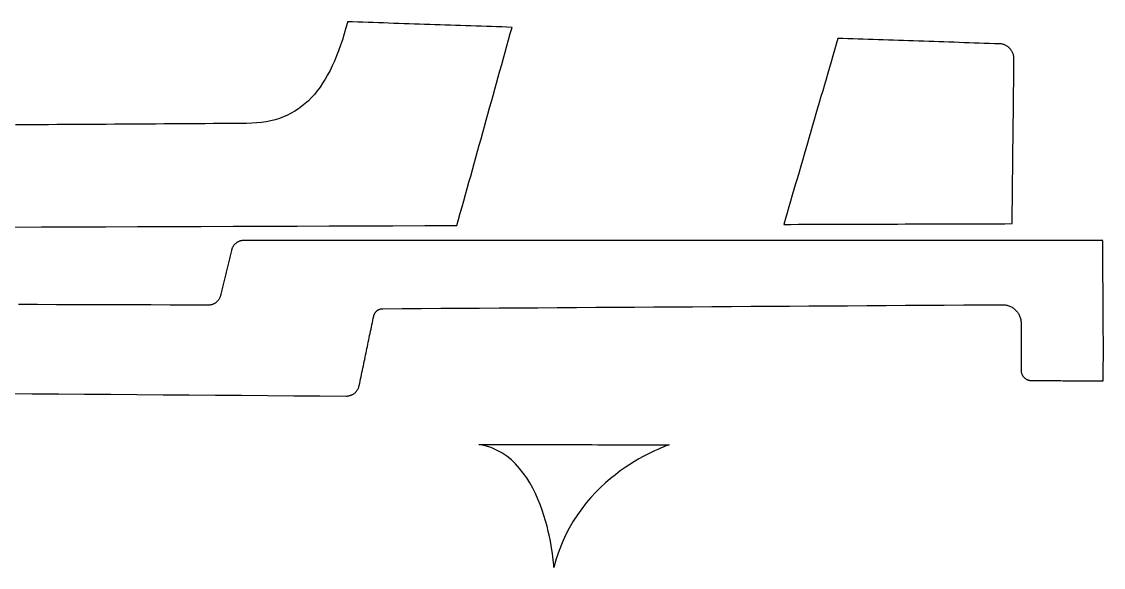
# Model space of a CAD drawing. Header units: metres. Extents: x 169 to 292, y -150 to -59.
# Drawn here: x 230.6 to 292.3, y -92.3 to -61.2 of the extents above; entities that cross this region are included whole.
import ezdxf

# ---------------------------------------------------------------- set-up
doc = ezdxf.new("R2010")
doc.units = ezdxf.units.M

msp = doc.modelspace()

# ---------------------------------------------------------------- linework, layer by layer
for points in [[(229.921562, -72.94499), (231.742742, -72.938894), (233.563922, -72.932798), (235.385102, -72.926702), (237.206282, -72.920606), (239.027462, -72.91451), (240.848642, -72.908414), (242.669822, -72.902318), (244.491002, -72.896222), (246.312182, -72.890126), (248.133362, -72.88403), (249.954542, -72.877934), (251.775722, -72.871838), (253.596902, -72.865742), (255.418082, -72.859646), (255.51638, -72.506586), (255.614678, -72.153272), (255.712976, -71.800212), (255.811274, -71.447152), (255.909572, -71.094092), (256.00787, -70.740778), (256.106168, -70.387718), (256.204466, -70.034658), (256.302764, -69.681598), (256.401062, -69.328284), (256.49936, -68.975224), (256.597658, -68.622164), (256.695956, -68.269104), (256.794254, -67.91579), (256.892552, -67.56273), (256.99085, -67.20967), (257.089148, -66.85661), (257.187446, -66.503296), (257.285744, -66.150236), (257.384042, -65.797176), (257.48234, -65.444116), (257.580638, -65.090802), (257.678936, -64.737742), (257.777234, -64.384682), (257.875532, -64.031622), (257.97383, -63.678562), (258.072128, -63.325502), (258.170426, -62.972442), (258.268724, -62.619382), (258.367022, -62.266322), (258.46532, -61.913262), (258.563618, -61.560202), (258.270502, -61.550296), (257.977386, -61.54039), (257.68427, -61.530484), (257.391154, -61.520578), (257.098038, -61.510672), (256.804922, -61.500766), (256.511806, -61.49086), (256.21869, -61.480954), (255.925574, -61.471048), (255.632458, -61.461142), (255.339342, -61.451236), (255.046226, -61.44133), (254.75311, -61.431424), (254.459994, -61.421518), (254.166878, -61.411612), (253.873762, -61.401706), (253.580646, -61.3918), (253.28753, -61.381894), (252.994414, -61.371988), (252.701298, -61.362082), (252.408182, -61.352176), (252.115066, -61.34227), (251.82195, -61.332364), (251.528834, -61.322458), (251.235718, -61.312552), (250.942602, -61.302646), (250.649486, -61.29274), (250.35637, -61.282834), (250.063254, -61.272928), (249.770138, -61.263022), (249.477022, -61.253116), (249.183906, -61.24321)], [(249.194066, -61.234828), (249.0978, -61.588904), (248.997978, -61.932058), (248.8946, -62.264036), (248.787412, -62.584838), (248.67616, -62.894464), (248.56059, -63.193168), (248.440702, -63.480696), (248.315988, -63.757048), (248.186448, -64.022224), (248.052082, -64.276478), (247.912382, -64.519556), (247.767348, -64.751458), (247.616726, -64.972184), (247.460262, -65.181734), (247.297702, -65.380108), (247.129046, -65.567306), (246.95404, -65.743328), (246.77243, -65.908174), (246.583962, -66.061844), (246.388636, -66.204338), (246.185944, -66.335656), (245.975886, -66.455798), (245.758462, -66.56451), (245.533164, -66.662046), (245.299992, -66.748406), (245.058692, -66.82359), (244.80901, -66.887344), (244.550692, -66.939922), (244.283738, -66.981324), (244.007894, -67.011296), (243.722906, -67.030092), (243.42852, -67.037712), (242.958366, -67.04076), (242.488212, -67.043808), (242.018058, -67.046856), (241.547904, -67.049904), (241.07775, -67.052952), (240.607596, -67.056), (240.137442, -67.059048), (239.667288, -67.062096), (239.197134, -67.065144), (238.72698, -67.068192), (238.256826, -67.07124), (237.786672, -67.074288), (237.316518, -67.077336), (236.846364, -67.080384), (236.37621, -67.083432), (235.906056, -67.08648), (235.435902, -67.089528), (234.965748, -67.092576), (234.495594, -67.095624), (234.02544, -67.098672), (233.555286, -67.10172), (233.085132, -67.104768), (232.614978, -67.107816), (232.144824, -67.110864), (231.67467, -67.113912), (231.204516, -67.11696), (230.734362, -67.120008), (230.264208, -67.123056)], [(286.34563, -62.501526), (286.057848, -62.491874), (285.770066, -62.482222), (285.482284, -62.47257), (285.194502, -62.462918), (284.90672, -62.453266), (284.618938, -62.443614), (284.331156, -62.433962), (284.043374, -62.42431), (283.755592, -62.414658), (283.46781, -62.405006), (283.180028, -62.395354), (282.892246, -62.385702), (282.604464, -62.37605), (282.316682, -62.366398), (282.0289, -62.356746), (281.741118, -62.347094), (281.453336, -62.337442), (281.165554, -62.32779), (280.877772, -62.318138), (280.58999, -62.308486), (280.302208, -62.298834), (280.014426, -62.289182), (279.726644, -62.27953), (279.438862, -62.269878), (279.15108, -62.260226), (278.863298, -62.250574), (278.575516, -62.240922), (278.287734, -62.23127), (277.999952, -62.221618), (277.71217, -62.211966), (277.424388, -62.202314), (277.136606, -62.192662), (277.04034, -62.523878), (276.944074, -62.855094), (276.847808, -63.18631), (276.751542, -63.517526), (276.655276, -63.848742), (276.55901, -64.179958), (276.462744, -64.511174), (276.366478, -64.84239), (276.270212, -65.173606), (276.173946, -65.504822), (276.07768, -65.836038), (275.981414, -66.167254), (275.885148, -66.49847), (275.788882, -66.829686), (275.692616, -67.160902), (275.59635, -67.492118), (275.500084, -67.823334), (275.403818, -68.15455), (275.307552, -68.485766), (275.211286, -68.816982), (275.11502, -69.148198), (275.018754, -69.479414), (274.922488, -69.81063), (274.826222, -70.141846), (274.729956, -70.473062), (274.63369, -70.804278), (274.537424, -71.135494), (274.441158, -71.46671), (274.344892, -71.797926), (274.248626, -72.129142), (274.15236, -72.460358), (274.056094, -72.791574), (274.462748, -72.790304), (274.869402, -72.789034), (275.276056, -72.787764), (275.68271, -72.786494), (276.089364, -72.785224), (276.496018, -72.783954), (276.902672, -72.782684), (277.309326, -72.781414), (277.71598, -72.780144), (278.122634, -72.778874), (278.529288, -72.777604), (278.935942, -72.776334), (279.342596, -72.775064), (279.74925, -72.773794), (280.155904, -72.772524), (280.562558, -72.771254), (280.969212, -72.769984), (281.375866, -72.768714), (281.78252, -72.767444), (282.189174, -72.766174), (282.595828, -72.764904), (283.002482, -72.763634), (283.409136, -72.762364), (283.81579, -72.761094), (284.222444, -72.759824), (284.629098, -72.758554), (285.035752, -72.757284), (285.442406, -72.756014), (285.84906, -72.754744), (286.255714, -72.753474), (286.662368, -72.752204), (287.069022, -72.750934), (287.072324, -72.457818), (287.075626, -72.164702), (287.078928, -71.871586), (287.08223, -71.57847), (287.085532, -71.285354), (287.088834, -70.992238), (287.092136, -70.699122), (287.095438, -70.406006), (287.09874, -70.11289), (287.102042, -69.819774), (287.105344, -69.526658), (287.108646, -69.233542), (287.111948, -68.940426), (287.11525, -68.64731), (287.118552, -68.354194), (287.121854, -68.061078), (287.125156, -67.767962), (287.128458, -67.474846), (287.13176, -67.18173), (287.135062, -66.888614), (287.138364, -66.595498), (287.141666, -66.302382), (287.144968, -66.009266), (287.14827, -65.71615), (287.151572, -65.423034), (287.154874, -65.129918), (287.158176, -64.836802), (287.161478, -64.543686), (287.16478, -64.25057), (287.168082, -63.957454), (287.171384, -63.664338), (287.174686, -63.371222), (287.174432, -63.32728), (287.171892, -63.2841), (287.16732, -63.241428), (287.160716, -63.199264), (287.15208, -63.157862), (287.141412, -63.117222), (287.128712, -63.077344), (287.114234, -63.038228), (287.097978, -63.000128), (287.079944, -62.963044), (287.060132, -62.926976), (287.038796, -62.891924), (287.015936, -62.857888), (286.991298, -62.825122), (286.96539, -62.793626), (286.937958, -62.7634), (286.909002, -62.734444), (286.878776, -62.706758), (286.84728, -62.680596), (286.814514, -62.655958), (286.780478, -62.632844), (286.745426, -62.611254), (286.709358, -62.591442), (286.67202, -62.573154), (286.633666, -62.556644), (286.59455, -62.542166), (286.554418, -62.529466), (286.513524, -62.518544), (286.471868, -62.509654), (286.42945, -62.502796), (286.38627, -62.49797), (286.342582, -62.49543)], [(229.726744, -82.43697), (231.217216, -82.447892), (232.707688, -82.458814), (234.19816, -82.469736), (235.688632, -82.480658), (237.179104, -82.49158), (238.669576, -82.502502), (240.160048, -82.513424), (241.65052, -82.524346), (243.140992, -82.535268), (244.631464, -82.54619), (246.121936, -82.557112), (247.612408, -82.568034), (249.10288, -82.578956), (249.136662, -82.578448), (249.17019, -82.576416), (249.203464, -82.573114), (249.23623, -82.568288), (249.268742, -82.561938), (249.300746, -82.554318), (249.332242, -82.545428), (249.36323, -82.535268), (249.39371, -82.523838), (249.423428, -82.511138), (249.452638, -82.497168), (249.481086, -82.481928), (249.508772, -82.465672), (249.535696, -82.448146), (249.561858, -82.429604), (249.587258, -82.410046), (249.611896, -82.389472), (249.635518, -82.367882), (249.658378, -82.345276), (249.680222, -82.321654), (249.70105, -82.297016), (249.720862, -82.271616), (249.739658, -82.2452), (249.757438, -82.218022), (249.773948, -82.190082), (249.789188, -82.161126), (249.803412, -82.131408), (249.816366, -82.100928), (249.82805, -82.06994), (249.838464, -82.03819), (249.847608, -82.005678), (249.855228, -81.972658), (249.880882, -81.849214), (249.906536, -81.72577), (249.93219, -81.602326), (249.958098, -81.478882), (249.983752, -81.355438), (250.009406, -81.231994), (250.03506, -81.10855), (250.060714, -80.985106), (250.086622, -80.861662), (250.112276, -80.738218), (250.13793, -80.614774), (250.163584, -80.49133), (250.189238, -80.367886), (250.215146, -80.244442), (250.2408, -80.120998), (250.266454, -79.997554), (250.292108, -79.87411), (250.317762, -79.750666), (250.343416, -79.627222), (250.369324, -79.503778), (250.394978, -79.380334), (250.420632, -79.25689), (250.446286, -79.133446), (250.47194, -79.010002), (250.497848, -78.886558), (250.523502, -78.763114), (250.549156, -78.63967), (250.57481, -78.516226), (250.600464, -78.392782), (250.626372, -78.269338), (250.652026, -78.145894), (250.67768, -78.02245), (250.683014, -77.99959), (250.689364, -77.976984), (250.696476, -77.954886), (250.704604, -77.933296), (250.713494, -77.912214), (250.7234, -77.89164), (250.734068, -77.871574), (250.745498, -77.852016), (250.75769, -77.832966), (250.770644, -77.814678), (250.78436, -77.796898), (250.798838, -77.77988), (250.813824, -77.76337), (250.829572, -77.747622), (250.846082, -77.732382), (250.8631, -77.717904), (250.880626, -77.704188), (250.89866, -77.691234), (250.917456, -77.679042), (250.93676, -77.667612), (250.956572, -77.656944), (250.976638, -77.647038), (250.997212, -77.638148), (251.018294, -77.63002), (251.03963, -77.622654), (251.061474, -77.616304), (251.083572, -77.61097), (251.105924, -77.606398), (251.128784, -77.602842), (251.151898, -77.600302), (251.175266, -77.598778), (251.198888, -77.59827), (252.302518, -77.591158), (253.406148, -77.584046), (254.509778, -77.576934), (255.613408, -77.569822), (256.717038, -77.56271), (257.820668, -77.555598), (258.924298, -77.548486), (260.027928, -77.541374), (261.131558, -77.534262), (262.235188, -77.52715), (263.338818, -77.520038), (264.442448, -77.512926), (265.546078, -77.505814), (266.649708, -77.498702), (267.753338, -77.49159), (268.856968, -77.484478), (269.960598, -77.477366), (271.064228, -77.470254), (272.167858, -77.463142), (273.271488, -77.45603), (274.375118, -77.448918), (275.478748, -77.441806), (276.582378, -77.434694), (277.686008, -77.427582), (278.789638, -77.42047), (279.893268, -77.413358), (280.996898, -77.406246), (282.100528, -77.399134), (283.204158, -77.392022), (284.307788, -77.38491), (285.411418, -77.377798), (286.515048, -77.370686), (286.569404, -77.371702), (286.623252, -77.375258), (286.676338, -77.381608), (286.728408, -77.390498), (286.779716, -77.401928), (286.830008, -77.415898), (286.879284, -77.432154), (286.927544, -77.450696), (286.974534, -77.471524), (287.020254, -77.494638), (287.064704, -77.519784), (287.107884, -77.546962), (287.14954, -77.576172), (287.189672, -77.60716), (287.22828, -77.64018), (287.265364, -77.674978), (287.30067, -77.711554), (287.334198, -77.749654), (287.365948, -77.789278), (287.395666, -77.83068), (287.423352, -77.873352), (287.44926, -77.917548), (287.472882, -77.963014), (287.494472, -78.00975), (287.513776, -78.057756), (287.530794, -78.106778), (287.545272, -78.156816), (287.557464, -78.20787), (287.567116, -78.25994), (287.574228, -78.312772), (287.578546, -78.366366), (287.580324, -78.420722), (287.580324, -78.504542), (287.580324, -78.588362), (287.580324, -78.672182), (287.580324, -78.756002), (287.580324, -78.839822), (287.580324, -78.923642), (287.580324, -79.007462), (287.580324, -79.091282), (287.580324, -79.175102), (287.580324, -79.258922), (287.580324, -79.342742), (287.580324, -79.426562), (287.580324, -79.510382), (287.580324, -79.594202), (287.580324, -79.678022), (287.580324, -79.761842), (287.580324, -79.845662), (287.580324, -79.929482), (287.580324, -80.013302), (287.580324, -80.097122), (287.580324, -80.180942), (287.580324, -80.264762), (287.580324, -80.348582), (287.580324, -80.432402), (287.580324, -80.516222), (287.580324, -80.600042), (287.580324, -80.683862), (287.580324, -80.767682), (287.580324, -80.851502), (287.580324, -80.935322), (287.580324, -81.019142), (287.580324, -81.102962), (287.58134, -81.133696), (287.58388, -81.164176), (287.587944, -81.194148), (287.593532, -81.223612), (287.60039, -81.252568), (287.608518, -81.281016), (287.61817, -81.308702), (287.629092, -81.33588), (287.641284, -81.362296), (287.654746, -81.38795), (287.669224, -81.412842), (287.684972, -81.436972), (287.701736, -81.46034), (287.71977, -81.482946), (287.73882, -81.504536), (287.758632, -81.52511), (287.77946, -81.544922), (287.801304, -81.563718), (287.82391, -81.581244), (287.847532, -81.597754), (287.871916, -81.613248), (287.897062, -81.627472), (287.92297, -81.640426), (287.94964, -81.652364), (287.976818, -81.663032), (288.004758, -81.672176), (288.033206, -81.68005), (288.062162, -81.686654), (288.091626, -81.691734), (288.121598, -81.69529), (288.152078, -81.697576), (288.182812, -81.698338), (288.310066, -81.698592), (288.43732, -81.698846), (288.564574, -81.6991), (288.691828, -81.699354), (288.819082, -81.699608), (288.946336, -81.699862), (289.07359, -81.700116), (289.200844, -81.70037), (289.328098, -81.700624), (289.455352, -81.700878), (289.582606, -81.701132), (289.70986, -81.701386), (289.837114, -81.70164), (289.964368, -81.701894), (290.091622, -81.702148), (290.218876, -81.702402), (290.34613, -81.702656), (290.473384, -81.70291), (290.600638, -81.703164), (290.727892, -81.703418), (290.855146, -81.703672), (290.9824, -81.703926), (291.109654, -81.70418), (291.236908, -81.704434), (291.364162, -81.704688), (291.491416, -81.704942), (291.61867, -81.705196), (291.745924, -81.70545), (291.873178, -81.705704), (292.000432, -81.705958), (292.127686, -81.706212), (292.25494, -81.706466), (292.258496, -81.533492), (292.261544, -81.348834), (292.264084, -81.153), (292.266116, -80.946498), (292.26764, -80.730344), (292.268656, -80.505046), (292.269418, -80.271366), (292.269672, -80.030066), (292.269672, -79.781908), (292.269164, -79.5274), (292.268402, -79.267304), (292.267386, -79.002128), (292.266116, -78.732888), (292.264592, -78.460092), (292.263068, -78.184502), (292.26129, -77.906626), (292.259512, -77.627226), (292.25748, -77.347064), (292.255448, -77.066902), (292.253416, -76.787502), (292.251384, -76.509372), (292.249352, -76.233274), (292.24732, -75.959716), (292.245288, -75.68946), (292.24351, -75.423268), (292.241986, -75.161902), (292.240462, -74.906124), (292.239192, -74.656442), (292.238176, -74.413618), (292.237414, -74.178414), (292.236906, -73.951338), (292.236652, -73.733152)], [(292.234874, -73.714102), (290.70427, -73.714102), (289.173666, -73.714102), (287.643062, -73.714102), (286.112458, -73.714102), (284.581854, -73.714102), (283.05125, -73.714102), (281.520646, -73.714102), (279.990042, -73.714102), (278.459438, -73.714102), (276.928834, -73.714102), (275.39823, -73.714102), (273.867626, -73.714102), (272.337022, -73.714102), (270.806418, -73.714102), (269.275814, -73.714102), (267.74521, -73.714102), (266.214606, -73.714102), (264.684002, -73.714102), (263.153398, -73.714102), (261.622794, -73.714102), (260.09219, -73.714102), (258.561586, -73.714102), (257.030982, -73.714102), (255.500378, -73.714102), (253.969774, -73.714102), (252.43917, -73.714102), (250.908566, -73.714102), (249.377962, -73.714102), (247.847358, -73.714102), (246.316754, -73.714102), (244.78615, -73.714102), (243.255546, -73.714102), (243.224304, -73.714864), (243.193316, -73.716896), (243.162836, -73.720198), (243.13261, -73.725024), (243.102892, -73.73112), (243.073428, -73.738486), (243.044472, -73.746868), (243.016024, -73.75652), (242.988084, -73.767442), (242.960906, -73.77938), (242.934236, -73.792588), (242.908074, -73.806812), (242.882674, -73.822052), (242.858036, -73.838562), (242.83416, -73.856088), (242.811046, -73.874376), (242.788694, -73.89368), (242.767104, -73.914), (242.74653, -73.935336), (242.726718, -73.957434), (242.707922, -73.980294), (242.690142, -74.00417), (242.673378, -74.028808), (242.65763, -74.054208), (242.642898, -74.08037), (242.629182, -74.107294), (242.616736, -74.134726), (242.605306, -74.16292), (242.595146, -74.191622), (242.586256, -74.221086), (242.578382, -74.251058), (242.572032, -74.281538), (242.552982, -74.359262), (242.533932, -74.436986), (242.514882, -74.51471), (242.495832, -74.592434), (242.476782, -74.670158), (242.457732, -74.747882), (242.438682, -74.825606), (242.419632, -74.90333), (242.400582, -74.981054), (242.381532, -75.058778), (242.362482, -75.136502), (242.343432, -75.214226), (242.324382, -75.29195), (242.305332, -75.369674), (242.286282, -75.447398), (242.267232, -75.525122), (242.248182, -75.602846), (242.229132, -75.68057), (242.210082, -75.758294), (242.191032, -75.836018), (242.171982, -75.913742), (242.152932, -75.991466), (242.133882, -76.06919), (242.114832, -76.146914), (242.095782, -76.224638), (242.076732, -76.302362), (242.057682, -76.380086), (242.038632, -76.45781), (242.019582, -76.535534), (242.000532, -76.613258), (241.981482, -76.690982), (241.962432, -76.768706), (241.957098, -76.802234), (241.95024, -76.835254), (241.942112, -76.867766), (241.93246, -76.899516), (241.921538, -76.930504), (241.909092, -76.960984), (241.895376, -76.990702), (241.88039, -77.019658), (241.864134, -77.047852), (241.846862, -77.07503), (241.82832, -77.101446), (241.808762, -77.126846), (241.788188, -77.151484), (241.766598, -77.175106), (241.743992, -77.197712), (241.72037, -77.219302), (241.695732, -77.239876), (241.670332, -77.259434), (241.643916, -77.277722), (241.616738, -77.29474), (241.588798, -77.310742), (241.560096, -77.325474), (241.530632, -77.338936), (241.50066, -77.351128), (241.469926, -77.36205), (241.438684, -77.371448), (241.406934, -77.379576), (241.374676, -77.38618), (241.34191, -77.391514), (241.308636, -77.395324), (241.275108, -77.39761), (241.241072, -77.398372), (240.15954, -77.394816), (239.078008, -77.39126), (237.996476, -77.387704), (236.914944, -77.384148), (235.833412, -77.380592), (234.75188, -77.377036), (233.670348, -77.37348), (232.588816, -77.369924), (231.507284, -77.366368), (230.425752, -77.362812)], [(256.676652, -85.33511), (257.015742, -85.335872), (257.354832, -85.336634), (257.693922, -85.337396), (258.033012, -85.338158), (258.372102, -85.33892), (258.711192, -85.339682), (259.050282, -85.340444), (259.389372, -85.341206), (259.728462, -85.341968), (260.067552, -85.34273), (260.406642, -85.343492), (260.745732, -85.344254), (261.084822, -85.345016), (261.423912, -85.345778), (261.763002, -85.34654), (262.102092, -85.347302), (262.441182, -85.348064), (262.780272, -85.348826), (263.119362, -85.349588), (263.458452, -85.35035), (263.797542, -85.351112), (264.136632, -85.351874), (264.475722, -85.352636), (264.814812, -85.353398), (265.153902, -85.35416), (265.492992, -85.354922), (265.832082, -85.355684), (266.171172, -85.356446), (266.510262, -85.357208), (266.849352, -85.35797), (267.188442, -85.358732), (267.527532, -85.359494), (267.512546, -85.36432), (267.46835, -85.379306), (267.396722, -85.404706), (267.299186, -85.440774), (267.177774, -85.488018), (267.033756, -85.546946), (266.869164, -85.617558), (266.685522, -85.700616), (266.484608, -85.796374), (266.267946, -85.905086), (266.037314, -86.02726), (265.79449, -86.16315), (265.540998, -86.31301), (265.278616, -86.477348), (265.008868, -86.656672), (264.733786, -86.851236), (264.45464, -87.061548), (264.173462, -87.287862), (263.891776, -87.530432), (263.61136, -87.789766), (263.333738, -88.066372), (263.060688, -88.36025), (262.793734, -88.672162), (262.534654, -89.002362), (262.285226, -89.351104), (262.046974, -89.718896), (261.82193, -90.105992), (261.611364, -90.5129), (261.417308, -90.939874), (261.241032, -91.387168), (261.084568, -91.85529), (260.94944, -92.344748), (260.94817, -92.32646), (260.94436, -92.27312), (260.937248, -92.18676), (260.926326, -92.06992), (260.910832, -91.924632), (260.890258, -91.752928), (260.864096, -91.557348), (260.831838, -91.339924), (260.792722, -91.102942), (260.74624, -90.848434), (260.69163, -90.57894), (260.628638, -90.296492), (260.556502, -90.003122), (260.474714, -89.70137), (260.382512, -89.393268), (260.279388, -89.081102), (260.164834, -88.766904), (260.038342, -88.45296), (259.89915, -88.141556), (259.74675, -87.834978), (259.580634, -87.535258), (259.40004, -87.244936), (259.20446, -86.96579), (258.993386, -86.70036), (258.76631, -86.450678), (258.52247, -86.21903), (258.261358, -86.007702), (257.982212, -85.818726), (257.684778, -85.654388), (257.368294, -85.516974), (257.032252, -85.408516), (256.67589, -85.331554)]]:
    msp.add_lwpolyline(points)

doc.saveas('drawing.dxf')
